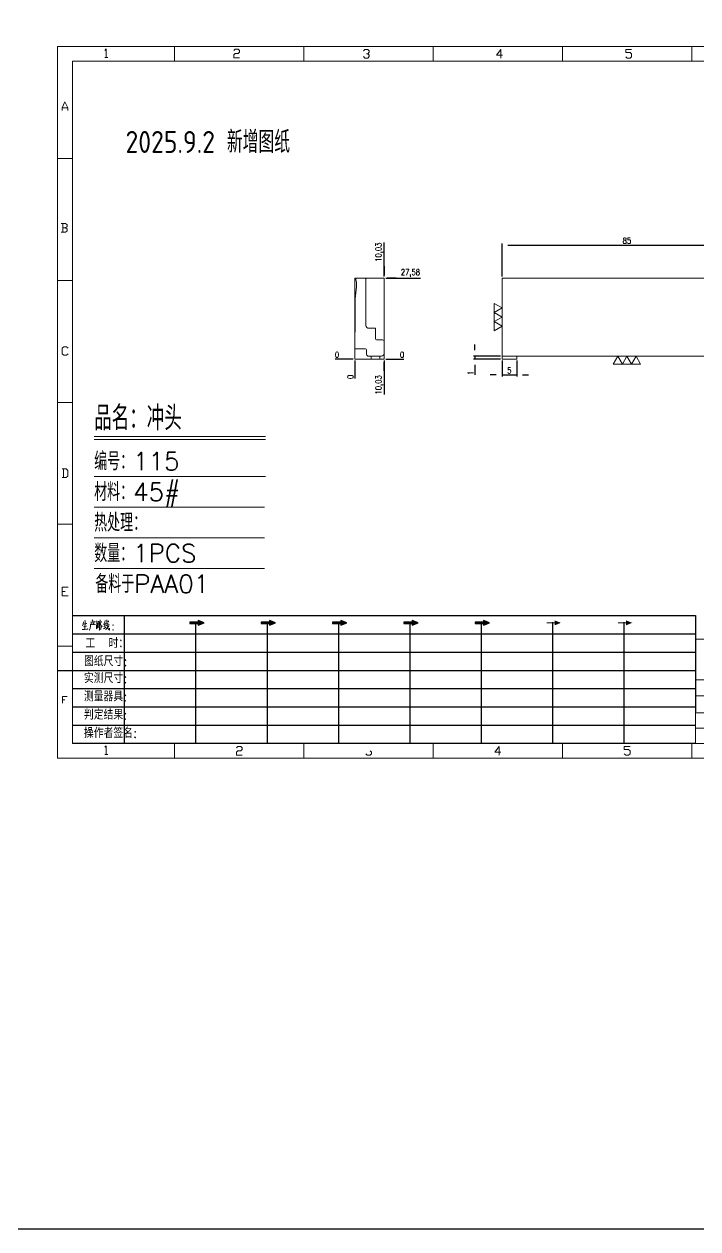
# Model space of a CAD drawing. Header units: millimetres. Extents: x 88508 to 142116, y -5268 to 20283.
# Drawn here: x 97899.5 to 98128.8, y 11821.9 to 12231.8 of the extents above; entities that cross this region are included whole.
import ezdxf
from ezdxf.enums import TextEntityAlignment as Align

# ---------------------------------------------------------------- set-up
doc = ezdxf.new("R2010")
doc.units = ezdxf.units.MM
doc.linetypes.add('DASHED', pattern=[0])
doc.linetypes.add('HIDDEN', pattern=[0])
for name, color, linetype in [('DIM', 4, 'Continuous'), ('L01AH', 252, 'Continuous'), ('PH', 255, 'Continuous'), ('PH_P', 2, 'Continuous'), ('PUNCH', 2, 'Continuous'), ('TEXT', 4, 'Continuous')]:
    doc.layers.add(name, color=color, linetype=linetype)
doc.styles.add('chinesef_fs', font='simplex.shx', dxfattribs={"bigfont": 'gbcbig.shx'})
doc.styles.add('gbenor', font='gbenor.shx', dxfattribs={"bigfont": 'gbcbig.shx'})
doc.styles.add('GBENOR_', font='gbenor.shx', dxfattribs={"bigfont": 'gbcbig'})
doc.styles.get("Standard").update_dxf_attribs({"font": 'txt.shx', "width": 0.85, "bigfont": 'ctxt.shx'})
doc.styles.add('TXT', font='txt.shx', dxfattribs={"width": 0.8, "bigfont": 'ctxt.shx'})
doc.dimstyles.new('T-2-WX', dxfattribs={"dimtxt": 2, "dimasz": 2, "dimexe": 0.5, "dimexo": 0.5, "dimgap": 0.5, "dimtad": 1, "dimtxsty": 'Standard', "dimblk": 'OPEN30', "dimcen": 0, "dimazin": 3, "dimtfac": 1, "dimtmove": 0, "dimatfit": 3, "dimldrblk": 'OPEN30', "dimlwd": -1, "dimlwe": -1})

# ---------------------------------------------------------------- blocks, each defined once
blk = doc.blocks.new('U40')
for points in [[(351.8, 337.7), (351.8, 333.2), (367, 339.3), (351.8, 345.3), (351.8, 340.8), (331.2, 340.8), (331.2, 337.7)], [(545.7, 339.3), (530.6, 345.3), (530.6, 340.8), (509.9, 340.8), (509.9, 337.7), (530.6, 337.7), (530.6, 333.2)], [(724.5, 339.3), (709.3, 345.3), (709.3, 340.8), (688.7, 340.8), (688.7, 337.7), (709.3, 337.7), (709.3, 333.2)], [(903.3, 339.3), (888.1, 345.3), (888.1, 340.8), (867.5, 340.8), (867.5, 337.7), (888.1, 337.7), (888.1, 333.2)], [(1082.1, 339.3), (1066.9, 345.3), (1066.9, 340.8), (1046.3, 340.8), (1046.3, 337.7), (1066.9, 337.7), (1066.9, 333.2)], [(1245.7, 337.7), (1245.7, 333.2), (1260.9, 339.3), (1245.7, 345.3), (1245.7, 340.8), (1225.1, 340.8), (1225.1, 337.7)], [(1424.5, 337.7), (1424.5, 333.2), (1439.7, 339.3), (1424.5, 345.3), (1424.5, 340.8), (1403.8, 340.8), (1403.8, 337.7)]]:
    blk.add_hatch(color=3).paths.add_polyline_path(points)
at = {"color": 254, "lineweight": 18}
for p, q in [((0, 1783.5), (0, 0)), ((0, 1783.5), (2530.2, 1783.5)), ((941.1, 1783.5), (941.1, 1746.5)), ((1265.1, 1783.5), (1265.1, 1746.5)), ((1589.1, 1783.5), (1589.1, 1746.5)), ((37, 37), (37, 1746.5)), ((37, 1746.5), (2493.2, 1746.5)), ((0, 1502.7), (37, 1502.7)), ((0, 1197.2), (37, 1197.2)), ((0, 891.7), (37, 891.7)), ((0, 586.3), (37, 586.3)), ((0, 280.8), (37, 280.8)), ((1598.1, 298), (2493.2, 298)), ((1598.2, 196.6), (2493.2, 196.6)), ((2493.2, 156.4), (1598.2, 156.4)), ((2493.2, 114.1), (1598.2, 114.1)), ((2493.2, 75), (1598.2, 75)), ((37, 37), (2493.2, 37)), ((941.1, 0), (941.1, 37)), ((1265.1, 0), (1265.1, 37)), ((1589.1, 0), (1589.1, 37)), ((0, 0), (2530.2, 0))]:
    blk.add_line(p, q, dxfattribs=at)
at = {"color": 254, "linetype": 'Continuous', "lineweight": 18}
for p, q in [((293.1, 1783.5), (293.1, 1746.5)), ((617.1, 1783.5), (617.1, 1746.5)), ((1598.1, 298), (1598.1, 37)), ((1598.2, 298), (1598.2, 37)), ((293.1, 0), (293.1, 37)), ((617.1, 0), (617.1, 37))]:
    blk.add_line(p, q, dxfattribs=at)
for p, q in [((38, 357.6), (1598.2, 357.6)), ((1598.2, 357.6), (1598.2, 116.2)), ((38, 311.8), (1598.2, 311.8)), ((37.1, 266), (1598.2, 266)), ((0.1, 220.2), (1598.2, 220.2)), ((37.1, 174.4), (1598.2, 174.4)), ((37.1, 128.6), (1598.2, 128.6)), ((37.1, 82.8), (1598.2, 82.8))]:
    blk.add_line(p, q)
at = {"color": 254}
for p, q in [((167.8, 37), (167.8, 357.6)), ((346.7, 37), (346.7, 337.9)), ((525.5, 37), (525.5, 340.8)), ((704.3, 37), (704.3, 340.8)), ((883.1, 37), (883.1, 340.8)), ((1061.9, 37), (1061.9, 337.7)), ((1240.6, 37), (1240.6, 340.8)), ((1419.4, 37), (1419.4, 340.8)), ((1598.2, 37), (38, 37))]:
    blk.add_line(p, q, dxfattribs=at)
at = {"color": 92, "lineweight": 18}
for points in [[(118.3, 1773.7), (121.9, 1777.3), (121.9, 1755.8)], [(118.3, 1755.8), (125.5, 1755.8)], [(441.4, 1773.1), (445, 1776.7), (452.2, 1776.7), (455.8, 1773.1), (455.8, 1769.5), (452.2, 1765.9), (445, 1765.9), (441.4, 1762.3), (441.4, 1755.1), (455.8, 1755.1)], [(766.4, 1772.4), (770, 1776), (777.2, 1776), (780.8, 1772.4), (780.8, 1768.8), (777.2, 1765.2), (773.6, 1765.2)], [(777.2, 1765.2), (780.8, 1761.6), (780.8, 1758), (777.2, 1754.4), (770, 1754.4), (766.4, 1758)], [(1114.4, 1761.4), (1100, 1761.4), (1110.8, 1775.8), (1110.8, 1754.2)], [(1423.4, 1757.7), (1427, 1754.1), (1434.2, 1754.1), (1437.8, 1757.7), (1437.8, 1764.9), (1434.2, 1768.5), (1423.4, 1768.5), (1423.4, 1775.7), (1437.8, 1775.7)], [(11.1, 1622.8), (11.1, 1630), (18.3, 1644.4), (25.5, 1630), (25.5, 1622.8)], [(11.1, 1630), (25.5, 1630)], [(20, 1329), (23.6, 1332.6), (23.6, 1336.2), (20, 1339.8), (9.2, 1339.8)], [(9.2, 1318.2), (20, 1318.2), (23.6, 1321.8), (23.6, 1325.4), (20, 1329), (12.8, 1329)], [(12.8, 1339.8), (12.8, 1318.2)], [(26.1, 1013.2), (22.5, 1009.6), (15.3, 1009.6), (11.7, 1013.2), (11.7, 1027.6), (15.3, 1031.2), (22.5, 1031.2), (26.1, 1027.6)], [(11, 703.2), (21.8, 703.2), (25.4, 706.8), (25.4, 721.2), (21.8, 724.8), (11, 724.8)], [(14.6, 724.8), (14.6, 703.2)], [(26.1, 407), (11.7, 407), (11.7, 428.6), (26.1, 428.6)], [(11.7, 417.8), (18.9, 417.8)], [(12.3, 137.7), (12.3, 155), (23.8, 155)], [(12.3, 146.4), (18.1, 146.4)], [(118.3, 27.4), (121.9, 31), (121.9, 9.4)], [(118.3, 9.4), (125.5, 9.4)], [(447.9, 25.7), (451.5, 29.3), (458.7, 29.3), (462.3, 25.7), (462.3, 22.1), (458.7, 18.5), (451.5, 18.5), (447.9, 14.9), (447.9, 7.7), (462.3, 7.7)], [(782.7, 18.5), (786.3, 14.9), (786.3, 11.3), (782.7, 7.7), (775.5, 7.7), (771.9, 11.3)], [(1110.3, 14.9), (1095.9, 14.9), (1106.7, 29.3), (1106.7, 7.7)], [(1419.9, 11.3), (1423.5, 7.7), (1430.7, 7.7), (1434.3, 11.3), (1434.3, 18.5), (1430.7, 22.1), (1419.9, 22.1), (1419.9, 29.3), (1434.3, 29.3)]]:
    blk.add_lwpolyline(points, dxfattribs=at)
at = {"color": 92, "lineweight": 0}
for points in [[(65, 342.2), (64.8, 341), (64.1, 337.9), (63.6, 335.7), (62.8, 333.5), (62.1, 331.4)], [(63.8, 335.9), (73.4, 337.5), (73.1, 337.7), (72.5, 337.3)], [(68.4, 345.9), (68.7, 344.4), (68.1, 322.9)], [(82.6, 335.1), (82.6, 331.8), (82.3, 329), (81.9, 326.8), (81.2, 324.9), (80.3, 323.1), (79.6, 321.9), (78.8, 320.9)], [(93.3, 335.5), (94.1, 335.7), (94.3, 335.5), (82.6, 334.3), (82.6, 335.1), (82.2, 336.9)], [(82.6, 340.8), (93.7, 342.2), (93.3, 342.4), (92.4, 342)], [(86.1, 336.1), (86, 337.5), (85.3, 339.8)], [(86.7, 346.7), (87.9, 344.6), (88.3, 343)], [(90.3, 341), (90.4, 339.6), (89.1, 335.3)], [(97.2, 334.3), (97.5, 333.5), (97.7, 324.7)], [(97.8, 344), (98.1, 342.6), (98.1, 340.8), (98.1, 337.9), (98.1, 336.3), (98.2, 337.7), (102.1, 338.3), (101.8, 338.3), (102.1, 343.6), (102.1, 343.2), (102.1, 342.8), (98.2, 342.2)], [(100.2, 337.9), (100.1, 325.9)], [(100.2, 332.6), (102.4, 333.1)], [(105.5, 341.2), (105.9, 341), (109.6, 341.8), (109.3, 342.6), (108.5, 339.6), (107.6, 337.3), (106.9, 335.9), (105.9, 334.3), (104.3, 332), (103.1, 330.4), (101.9, 329.4)], [(106.6, 346.5), (106.5, 345.2), (105.1, 341.2), (104.2, 338.9), (103.1, 336.3), (102.6, 335.5)], [(104.9, 339.1), (105.3, 338.7), (107, 335.7), (108.6, 333.3), (109.9, 331.2), (110.3, 330.8), (112.6, 330.8), (110.2, 331.2), (109, 332.6)], [(119.3, 344.8), (119.1, 343.8), (116.8, 338.5), (115.4, 335.5), (119.3, 336.3)], [(120.3, 339.4), (118.1, 333.5), (116.4, 330), (116.1, 329.8), (120.5, 331.4)], [(128.2, 332.4), (128.1, 331.6), (126.9, 329.6), (125.8, 328), (124.5, 326.3), (123, 324.7), (121.4, 323.3), (120.1, 322.3)], [(121.4, 332.2), (128.8, 335.1)], [(121.7, 336.7), (127.7, 339.6)], [(123.4, 346.5), (123.5, 345.4), (123.5, 340.8), (123.8, 337.3), (124, 335.3), (124.2, 333.1), (124.5, 331), (124.8, 329), (125.2, 327.4), (125.9, 325.7), (126.9, 323.9), (127.9, 322.7), (128.9, 321.7), (129.6, 321.3), (129.9, 326.1), (129.4, 321.5)], [(127.7, 341.6), (127.2, 342.4), (125.7, 344.2)], [(61.4, 322.3), (68.2, 322.9), (75.3, 323.7), (74.9, 323.9), (73.8, 323.5)], [(64.5, 329.6), (64.8, 329.6), (65.1, 329.6), (72.5, 331), (71.9, 331), (70.9, 330.8)], [(96.5, 323.9), (102.8, 327.2)], [(104.2, 330), (104.5, 329), (104.5, 321.1), (104.3, 322.1), (104.5, 322.7), (109.2, 323.1), (108.6, 323.1), (109, 329.2), (109, 330), (109.3, 329.4), (108.6, 329.4), (104.6, 328.8)], [(115.3, 324.3), (121.5, 328.2)]]:
    blk.add_lwpolyline(points, dxfattribs=at)
for points in [[(138.7, 332.4), (139.4, 333.5), (138.7, 334.5), (138, 333.5)], [(138.7, 320.9), (139.4, 321.9), (138.7, 322.9), (138, 321.9)]]:
    blk.add_lwpolyline(points, close=True, dxfattribs=at)
for points in [[(367, 339.3), (351.8, 345.3), (351.8, 340.8), (331.2, 340.8), (331.2, 337.7), (351.8, 337.7), (351.8, 333.2), (367, 339.3)], [(545.7, 339.3), (530.6, 345.3), (530.6, 340.8), (509.9, 340.8), (509.9, 337.7), (530.6, 337.7), (530.6, 333.2), (545.7, 339.3)], [(724.5, 339.3), (709.3, 345.3), (709.3, 340.8), (688.7, 340.8), (688.7, 337.7), (709.3, 337.7), (709.3, 333.2), (724.5, 339.3)], [(903.3, 339.3), (888.1, 345.3), (888.1, 340.8), (867.5, 340.8), (867.5, 337.7), (888.1, 337.7), (888.1, 333.2), (903.3, 339.3)], [(1082.1, 339.3), (1066.9, 345.3), (1066.9, 340.8), (1046.3, 340.8), (1046.3, 337.7), (1066.9, 337.7), (1066.9, 333.2), (1082.1, 339.3)]]:
    blk.add_lwpolyline(points)
at = {"color": 3, "style": 'chinesef_fs'}
for s, p in [('工  时：', (69.5, 275.7)), ('图纸尺寸:', (66.2, 230.9)), ('实测尺寸:', (65.9, 188.4)), ('测量器具:', (65.9, 142.6)), ('判定结果:', (65.9, 96.8)), ('操作者签名:', (65.9, 51))]:
    blk.add_text(s, height=24.57, dxfattribs=at).set_placement(p)
at = {"lineweight": 18, "style": 'GBENOR_'}
blk.add_attdef('文档路径', (2126, 386.9), '', height=17.8, dxfattribs=at)
at = {"lineweight": 20, "style": 'TXT'}
for tag, height, p in [('18-**-**', 16.3, (1866.6, 256.2)), ('客户名称', 16.1, (1741.1, 134, 0)), ('料厚:', 16.1, (1741.3, 93.2, 0))]:
    blk.add_attdef(tag, text='', height=height, dxfattribs=at).set_placement(p, align=Align.MIDDLE)
for tag, p, height in [('88888', (1850.9, 207.5), 14.9), ('材质:', (1691.2, 168, 0), 16.1), ('核准', (1869.4, 127.5, 0), 16.1), ('设计', (1868.8, 88.3, 0), 16.1), ('绘图', (1868.2, 49.1, 0), 16.1)]:
    blk.add_attdef(tag, p, '', height=height, dxfattribs=at)
for tag, p, height, width in [('3', (2234.7, 206.9), 15.8, 0.7), ('4', (2234.7, 167.4), 15.8, 0.7), ('核准日期', (2041.1, 124.2, 0), 16.1, 0.68), ('设计日期', (2041.1, 84.5, 0), 16.1, 0.68), ('1', (2251.9, 85.9), 14.6, 0.7), ('绘图日期', (2040.9, 46.4, 0), 16.1, 0.68), ('2', (2235, 49.2), 14.6, 0.7)]:
    blk.add_attdef(tag, p, '', height=height, dxfattribs=dict(at, width=width))
blk = doc.blocks.new('*D9736')
at = {"layer": 'Defpoints', "color": 0}
for p in [(98012.06, 12117.86), (98022.09, 12117.86), (98027.09, 12117.86)]:
    blk.add_point(p, dxfattribs=at)
at = {"layer": 'DIM', "color": 0}
blk.add_line((98022.59, 12117.86), (98028.72, 12117.86), dxfattribs=at)
at = {"layer": 'DIM', "color": 0, "lineweight": 5, "insert": (98028.16, 12119.36), "char_height": 2, "attachment_point": 5}
blk.add_mtext('0', dxfattribs=at)
blk = doc.blocks.new('_Open30')
blk = doc.blocks.new('*D9737')
at = {"layer": 'Defpoints', "color": 0}
for p in [(98022.09, 12145.44), (98027.09, 12145.44), (98012.06, 12117.86)]:
    blk.add_point(p, dxfattribs=at)
at = {"layer": 'DIM', "color": 0}
for p, q in [((98022.59, 12145.44), (98026.09, 12145.44)), ((98026.09, 12145.44), (98023.09, 12145.44)), ((98023.09, 12145.44), (98034.39, 12145.44))]:
    blk.add_line(p, q, dxfattribs=at)
at = {"layer": 'DIM', "color": 0, "lineweight": 5, "insert": (98030.99, 12147.13), "char_height": 2, "attachment_point": 5}
blk.add_mtext('27,58', dxfattribs=at)
blk = doc.blocks.new('*D9738')
at = {"layer": 'Defpoints', "color": 0}
for p in [(98007.06, 12117.86), (98012.06, 12117.86), (98012.06, 12117.86)]:
    blk.add_point(p, dxfattribs=at)
at = {"layer": 'DIM', "color": 0}
blk.add_line((98011.56, 12117.86), (98005.43, 12117.86), dxfattribs=at)
at = {"layer": 'DIM', "color": 0, "lineweight": 5, "insert": (98005.99, 12119.36), "char_height": 2, "attachment_point": 5}
blk.add_mtext('0', dxfattribs=at)
blk = doc.blocks.new('*D9739')
at = {"layer": 'Defpoints', "color": 0}
for p in [(98012.06, 12117.86), (98022.09, 12117.86), (98022.09, 12112.86)]:
    blk.add_point(p, dxfattribs=at)
at = {"layer": 'DIM', "color": 0}
for p, q in [((98022.09, 12117.36), (98022.09, 12113.86)), ((98022.09, 12113.86), (98022.09, 12116.86)), ((98022.09, 12116.86), (98022.09, 12105.8))]:
    blk.add_line(p, q, dxfattribs=at)
at = {"layer": 'DIM', "color": 0, "lineweight": 5, "insert": (98020.4, 12109.08), "char_height": 2, "attachment_point": 5, "rotation": 90}
blk.add_mtext('10,03', dxfattribs=at)
blk = doc.blocks.new('*D9740')
at = {"layer": 'Defpoints', "color": 0}
for p in [(98012.06, 12117.86), (98012.06, 12117.86), (98012.06, 12112.86)]:
    blk.add_point(p, dxfattribs=at)
at = {"layer": 'DIM', "color": 0}
blk.add_line((98012.06, 12117.36), (98012.06, 12111.23), dxfattribs=at)
at = {"layer": 'DIM', "color": 0, "lineweight": 5, "insert": (98010.56, 12111.79), "char_height": 2, "attachment_point": 5, "rotation": 90}
blk.add_mtext('0', dxfattribs=at)
blk = doc.blocks.new('*D9741')
at = {"layer": 'Defpoints', "color": 0}
for p in [(98022.09, 12150.44), (98022.09, 12145.44), (98012.06, 12117.86)]:
    blk.add_point(p, dxfattribs=at)
at = {"layer": 'DIM', "color": 0}
for p, q in [((98022.09, 12146.44), (98022.09, 12157.5)), ((98022.09, 12145.94), (98022.09, 12149.44)), ((98022.09, 12149.44), (98022.09, 12146.44))]:
    blk.add_line(p, q, dxfattribs=at)
at = {"layer": 'DIM', "color": 0, "lineweight": 5, "insert": (98020.4, 12154.22), "char_height": 2, "attachment_point": 5, "rotation": 90}
blk.add_mtext('10,03', dxfattribs=at)
blk = doc.blocks.new('*D9742')
at = {"layer": 'Defpoints', "color": 0}
for p in [(98147.16, 12156.65), (98062.16, 12145.44), (98147.16, 12145.44)]:
    blk.add_point(p, dxfattribs=at)
at = {"layer": 'DIM', "color": 0}
for p, q in [((98062.16, 12145.94), (98062.16, 12157.15)), ((98064.16, 12156.65), (98145.16, 12156.65)), ((98147.16, 12145.94), (98147.16, 12157.15))]:
    blk.add_line(p, q, dxfattribs=at)
at = {"layer": 'DIM', "color": 0, "lineweight": 5, "insert": (98104.66, 12158.15), "char_height": 2, "attachment_point": 5}
blk.add_mtext('85', dxfattribs=at)
blk = doc.blocks.new('*D9743')
at = {"layer": 'Defpoints', "color": 0}
for p in [(98062.16, 12117.86), (98067.16, 12117.86), (98067.16, 12112.49)]:
    blk.add_point(p, dxfattribs=at)
at = {"layer": 'DIM', "color": 0}
for p, q in [((98062.16, 12117.36), (98062.16, 12111.99)), ((98067.16, 12117.36), (98067.16, 12111.99)), ((98060.16, 12112.49), (98058.16, 12112.49)), ((98062.16, 12112.49), (98067.16, 12112.49)), ((98069.16, 12112.49), (98071.16, 12112.49))]:
    blk.add_line(p, q, dxfattribs=at)
at = {"layer": 'DIM', "color": 0, "lineweight": 5, "insert": (98064.66, 12113.99), "char_height": 2, "attachment_point": 5}
blk.add_mtext('5', dxfattribs=at)
blk = doc.blocks.new('*D9744')
at = {"layer": 'Defpoints', "color": 0}
for p in [(98062.16, 12118.86), (98052.96, 12117.86), (98062.16, 12117.86)]:
    blk.add_point(p, dxfattribs=at)
at = {"layer": 'DIM', "color": 0}
for p, q in [((98052.96, 12120.86), (98052.96, 12122.86)), ((98061.66, 12118.86), (98052.46, 12118.86)), ((98052.96, 12118.86), (98052.96, 12117.86)), ((98061.66, 12117.86), (98052.46, 12117.86)), ((98052.96, 12115.86), (98052.96, 12112.46))]:
    blk.add_line(p, q, dxfattribs=at)
at = {"layer": 'DIM', "color": 0, "lineweight": 5, "insert": (98051.46, 12113.16), "char_height": 2, "attachment_point": 5, "rotation": 90}
blk.add_mtext('1', dxfattribs=at)

msp = doc.modelspace()

# ---------------------------------------------------------------- linework, layer by layer
at = {"layer": 'DIM', "color": 4, "linetype": 'Continuous', "lineweight": 5}
for p, q in [((97923.386, 12091.521), (97981.635, 12091.521)), ((97923.386, 12090.447), (97981.635, 12090.447)), ((97923.386, 12077.872), (97981.635, 12077.872)), ((97923.386, 12067.443), (97981.382, 12067.443)), ((97923.386, 12057.015), (97981.382, 12057.015)), ((97923.386, 12046.586), (97981.382, 12046.586))]:
    msp.add_line(p, q, dxfattribs=at)
at = {"layer": 'L01AH', "color": 8, "linetype": 'DASHED', "lineweight": 5}
msp.add_lwpolyline([(98012.061, 12117.86), (98022.091, 12117.86), (98022.091, 12145.44), (98012.061, 12145.44)], close=True, dxfattribs=at)
at = {"layer": 'PH_P', "linetype": 'HIDDEN', "lineweight": 5}
msp.add_line((98017.591, 12118.86), (98020.591, 12118.86), dxfattribs=at)
at = {"layer": 'PH_P', "linetype": 'Continuous', "lineweight": 5}
msp.add_lwpolyline([(98020.591, 12118.86), (98021.091, 12118.86, 0.4142136), (98022.091, 12119.86), (98022.091, 12123.76, 0.4142136), (98021.491, 12124.36), (98019.691, 12124.36, -0.4142136), (98019.091, 12124.96), (98019.091, 12128.34), (98016.84, 12128.34, -0.4136808), (98015.84, 12129.338), (98015.812, 12144.941, 0.419624), (98015.302, 12145.44), (98012.829, 12145.39, 0.4708973), (98012.446, 12144.907), (98012.567, 12144.339, -0.0755746), (98012.673, 12142.962), (98012.657, 12142.679, -0.0150813), (98012.538, 12141.472), (98012.412, 12140.367, 0.0232012), (98012.17, 12136.238), (98012.143, 12132.607), (98012.061, 12121.36), (98015.491, 12121.36, -0.4142136), (98016.091, 12120.76), (98016.091, 12119.46, 0.4142136), (98016.691, 12118.86), (98017.591, 12118.86), (98017.591, 12117.86), (98020.591, 12117.86)], format="xyb", close=True, dxfattribs=at)
msp.add_lwpolyline([(98062.157, 12117.86), (98062.157, 12118.86), (98067.157, 12118.86), (98067.157, 12117.86)], close=True, dxfattribs=at)
at = {"layer": 'PUNCH', "color": 8, "linetype": 'Continuous'}
msp.add_lwpolyline([(93304.339, 12582.155), (93304.339, 11821.886), (107495.181, 11821.886), (107495.181, 12582.155)], close=True, dxfattribs=at)
at = {"layer": 'TEXT', "color": 2, "lineweight": 5}
msp.add_lwpolyline([(98062.157, 12145.44), (98147.157, 12145.44), (98147.157, 12118.86), (98062.157, 12118.86)], close=True, dxfattribs=at)
at = {"layer": 'TEXT', "lineweight": 5}
for points in [[(98059.457, 12136.827), (98062.157, 12135.268), (98059.457, 12133.709), (98062.157, 12132.15), (98059.457, 12130.592), (98062.157, 12129.033), (98059.457, 12127.474), (98059.457, 12136.827)], [(98099.981, 12116.16), (98101.54, 12118.86), (98103.098, 12116.16), (98104.657, 12118.86), (98106.216, 12116.16), (98107.775, 12118.86), (98109.334, 12116.16), (98099.981, 12116.16)]]:
    msp.add_lwpolyline(points, close=True, dxfattribs=at)

# ---------------------------------------------------------------- block references
at = {"lineweight": 5, "ltscale": 3, "xscale": 0.1358040843903572, "yscale": 0.1358040843887496, "zscale": 0.1358040843889963}
msp.add_blockref('U40', (97910.941, 11982.038), dxfattribs=at)

# ---------------------------------------------------------------- texts
at = {"layer": 'DIM', "color": 3, "linetype": 'Continuous', "lineweight": 5, "style": 'chinesef_fs'}
for s, height, p in [('品名：冲头', 8.2814, (97923.386, 12093.668)), ('编号：115', 6.1344, (97923.386, 12080.019)), ('材料：45#', 6.1344, (97923.386, 12069.59)), ('热处理： ', 6.1344, (97923.386, 12059.162)), ('数量：1PCS', 6.1344, (97923.386, 12048.733)), ('备料于PAA01', 6.1344, (97923.76, 12038.305))]:
    msp.add_text(s, height=height, dxfattribs=at).set_placement(p)
at = {"layer": 'PH', "color": 6, "linetype": 'Continuous', "lineweight": 5, "style": 'gbenor'}
msp.add_text('2025.9.2 新增图纸', height=7.46496, dxfattribs=at).set_placement((97962.041, 12192.139), align=Align.MIDDLE)

# ---------------------------------------------------------------- dimensions: what is measured, and where the dimension line sits
at = {"layer": 'DIM', "lineweight": 5}
for base, p1, p2, picture, middle in [((98147.157, 12156.65), (98062.157, 12145.44), (98147.157, 12145.44), '*D9742', (98104.657, 12158.15)), ((98067.157, 12112.492), (98062.157, 12117.86), (98067.157, 12117.86), '*D9743', (98064.657, 12113.992))]:
    dim = msp.add_linear_dim(base=base, p1=p1, p2=p2, dimstyle='T-2-WX', dxfattribs=at)
    dim.commit()
    dim.dimension.update_dxf_attribs({"geometry": picture, "text_midpoint": middle})
for feature_location, offset, dtype, origin, picture, middle in [((98022.091, 12145.44), (0, 5), 1, (98012.061, 12117.86), '*D9741', (98020.4, 12154.219)), ((98022.091, 12145.44), (5, 0), 0, (98012.061, 12117.86), '*D9737', (98030.991, 12147.131)), ((98012.060759619, 12117.860480909), (-5, 0), 0, (98012.060759619, 12117.860480909), '*D9738', (98005.994092953, 12119.360480909)), ((98022.09085775, 12117.860480909), (5, 0), 0, (98012.060759619, 12117.860480909), '*D9736', (98028.157524417, 12119.360480909)), ((98012.060759619, 12117.860480909), (0, -5), 1, (98012.060759619, 12117.860480909), '*D9740', (98010.560759619, 12111.793814243)), ((98022.091, 12117.86), (0, -5), 1, (98012.061, 12117.86), '*D9739', (98020.4, 12109.082))]:
    dim = msp.add_ordinate_dim(feature_location=feature_location, offset=offset, dtype=dtype, origin=origin, dimstyle='T-2-WX', dxfattribs=at)
    dim.commit()
    dim.dimension.update_dxf_attribs({"geometry": picture, "text_midpoint": middle})
dim = msp.add_linear_dim(base=(98052.963, 12117.86), p1=(98062.157, 12118.86), p2=(98062.157, 12117.86), angle=90, dimstyle='T-2-WX', dxfattribs=at)
dim.commit()
dim.dimension.update_dxf_attribs({"geometry": '*D9744', "text_midpoint": (98051.463, 12113.158)})

doc.saveas('drawing.dxf')
